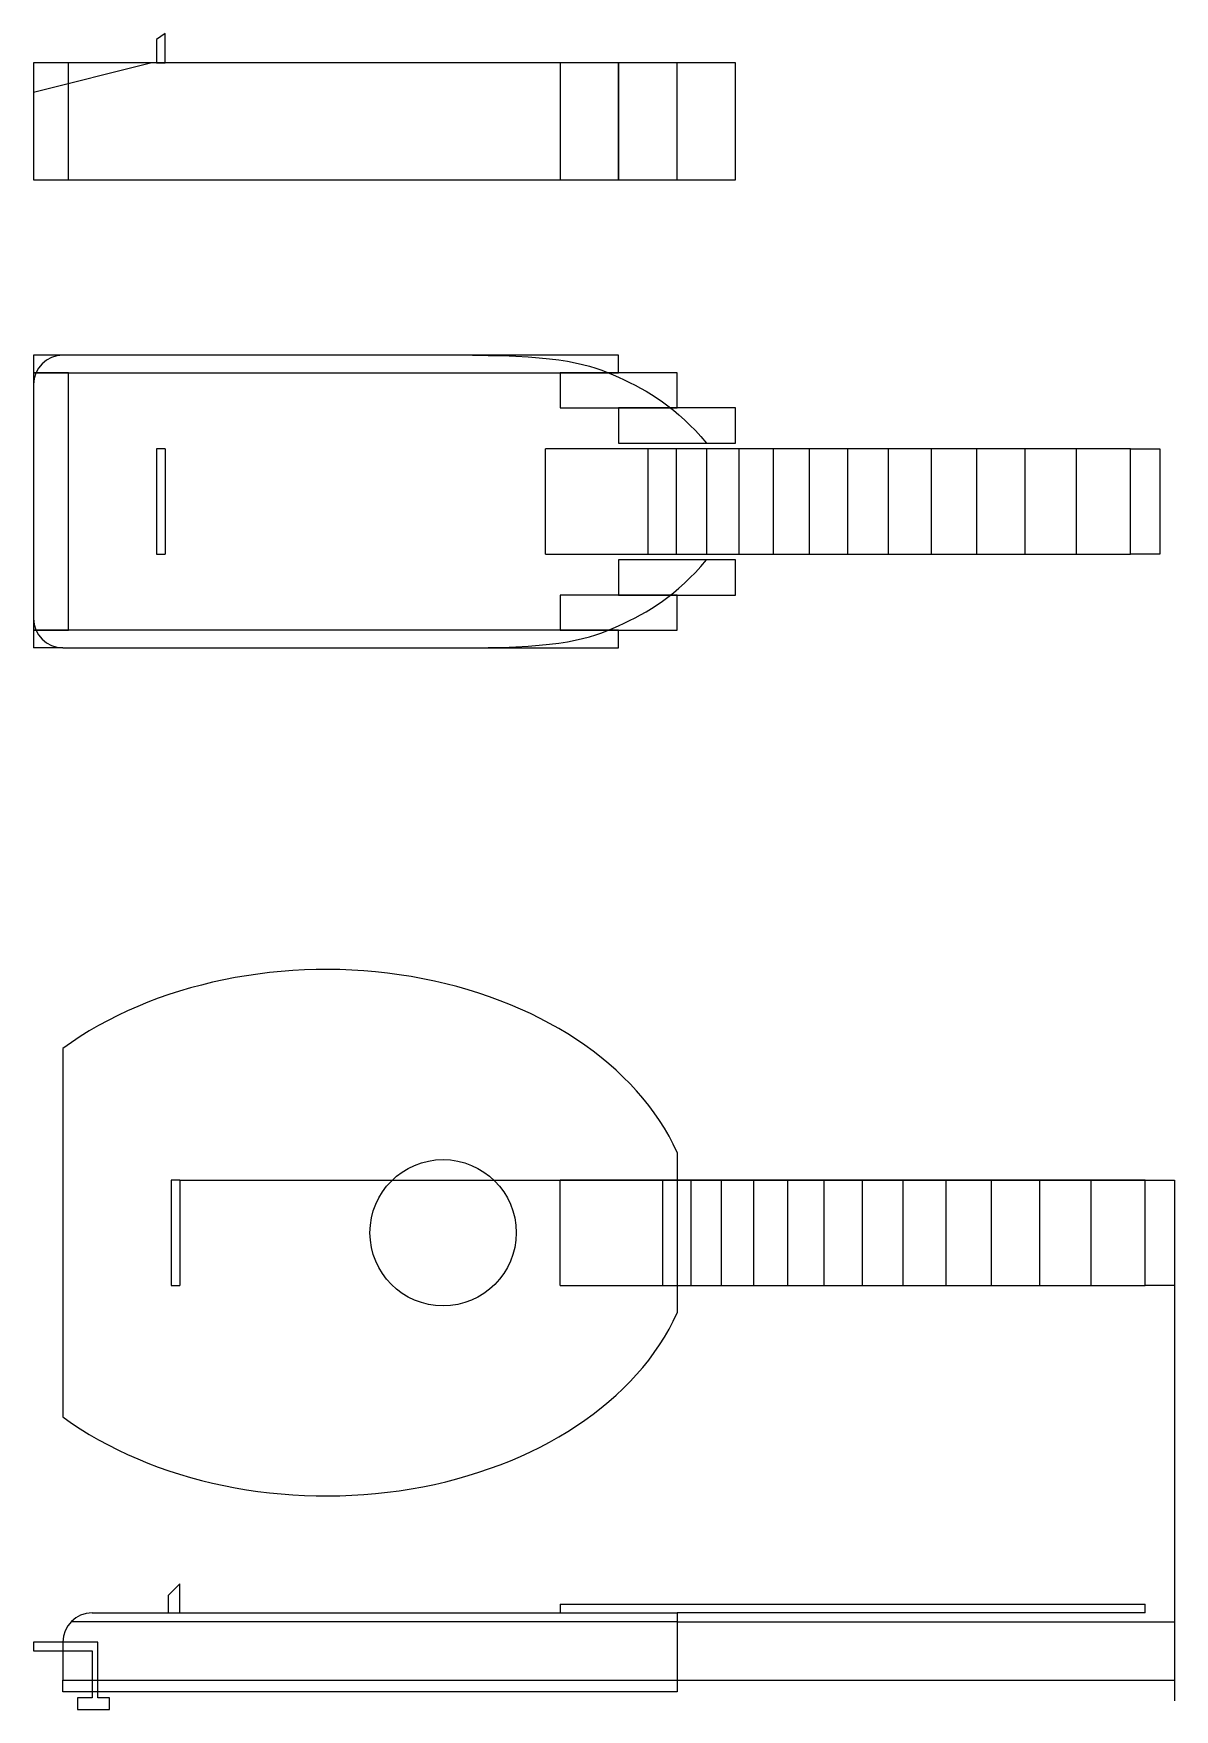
# Model space of a CAD drawing. Header units: millimetres. Extents: x -100 to 290, y -163 to 410.
import ezdxf

# ---------------------------------------------------------------- set-up
doc = ezdxf.new("R2010")
doc.units = ezdxf.units.MM
doc.layers.get('0').update_dxf_attribs({"linetype": 'CONTINUOUS', "lineweight": 25, "true_color": 0x000000})

msp = doc.modelspace()

# ---------------------------------------------------------------- linework, layer by layer
for p, q in [((-55, 410), (-58, 408)), ((-58, 408), (-58, 400)), ((-55, 400), (-55, 410)), ((-88, 400), (-100, 400)), ((-100, 400), (-100, 360)), ((100, 400), (-100, 400)), ((-100, 400), (-100, 360)), ((-100, 390), (-60, 400)), ((-88, 360), (-88, 400)), ((-58, 400), (-55, 400)), ((120, 400), (80, 400)), ((80, 400), (80, 360)), ((100, 360), (100, 400)), ((140, 400), (100, 400)), ((100, 400), (100, 360)), ((120, 360), (120, 400)), ((140, 360), (140, 400)), ((-100, 360), (-88, 360)), ((-100, 360), (100, 360)), ((80, 360), (120, 360)), ((100, 360), (140, 360)), ((100, 300), (-100, 300)), ((-100, 300), (-100, 294)), ((100, 294), (100, 300)), ((-100, 294), (100, 294)), ((-88, 294), (-100, 294)), ((-100, 294), (-100, 210)), ((-88, 206), (-88, 294)), ((120, 294), (80, 294)), ((80, 294), (80, 282)), ((120, 282), (120, 294)), ((80, 282), (120, 282)), ((140, 282), (100, 282)), ((100, 282), (100, 270)), ((140, 270), (140, 282)), ((100, 270), (140, 270)), ((-55, 268), (-58, 268)), ((-58, 268), (-58, 232)), ((-55, 268), (-55, 232)), ((75, 232), (75, 268)), ((275, 268), (75, 268)), ((110, 268), (110, 232)), ((119.81, 232), (119.81, 268)), ((130.205, 232), (130.205, 268)), ((141.218, 232), (141.218, 268)), ((152.886, 232), (152.886, 268)), ((165.248, 232), (165.248, 268)), ((178.345, 232), (178.345, 268)), ((192.22, 232), (192.22, 268)), ((206.921, 232), (206.921, 268)), ((222.496, 232), (222.496, 268)), ((238.997, 232), (238.997, 268)), ((256.479, 232), (256.479, 268)), ((275, 268), (285, 268)), ((275, 232), (275, 268)), ((285, 268), (285, 232)), ((-58, 232), (-55, 232)), ((75, 232), (275, 232)), ((140, 230), (100, 230)), ((100, 230), (100, 218)), ((140, 218), (140, 230)), ((285, 232), (275, 232)), ((120, 218), (80, 218)), ((80, 218), (80, 206)), ((100, 218), (140, 218)), ((120, 206), (120, 218)), ((-100, 210), (-100, 206)), ((100, 206), (-100, 206)), ((-100, 206), (-100, 200)), ((-100, 206), (-88, 206)), ((80, 206), (120, 206)), ((100, 200), (100, 206)), ((-90, 200), (-100, 200)), ((-90, 200), (100, 200)), ((-90, 62.987), (-90, -62.987)), ((120, 27.442), (120, -27.442)), ((-50, 18), (-53, 18)), ((-53, 18), (-53, -18)), ((-50, 18), (-50, -18)), ((-50, 18), (280, 18)), ((280, 18), (80, 18)), ((80, -18), (80, 18)), ((115, 18), (115, -18)), ((124.81, -18), (124.81, 18)), ((135.205, -18), (135.205, 18)), ((146.218, -18), (146.218, 18)), ((157.886, -18), (157.886, 18)), ((170.248, -18), (170.248, 18)), ((183.345, -18), (183.345, 18)), ((197.22, -18), (197.22, 18)), ((211.921, -18), (211.921, 18)), ((227.496, -18), (227.496, 18)), ((243.997, -18), (243.997, 18)), ((261.479, -18), (261.479, 18)), ((280, -18), (280, 18)), ((280, 18), (290, 18)), ((290, 18), (290, -18)), ((-53, -18), (-50, -18)), ((80, -18), (280, -18)), ((290, -18), (280, -18)), ((290, -18), (290, -160)), ((-50, -120), (-54, -124)), ((-50, -130), (-50, -120)), ((-54, -124), (-54, -130)), ((-80, -130), (120, -130)), ((80, -127), (80, -130)), ((80, -127), (280, -127)), ((120, -130), (120, -157)), ((280, -130), (120, -130)), ((280, -130), (280, -127)), ((120, -133), (-87.141, -133)), ((120, -133), (290, -133)), ((-80, -140), (-100, -140)), ((-100, -140), (-100, -143)), ((-100, -143), (-80, -143)), ((-90, -140), (-90, -153)), ((-78, -140), (-80, -140)), ((-80, -140), (-80, -140)), ((-80, -143), (-80, -159)), ((-78, -159), (-78, -140)), ((-90, -153), (120, -153)), ((-90, -157), (-90, -153)), ((120, -153), (290, -153)), ((120, -157), (-90, -157)), ((-80, -159), (-85, -159)), ((-85, -159), (-85, -163)), ((-74, -159), (-78, -159)), ((-74, -163), (-74, -159)), ((-85, -163), (-74, -163))]:
    msp.add_line(p, q)
msp.add_circle((40, 0), 25)
for centre, start, end in [((-90, 290), 90, 180), ((-90, 210), 180, 270), ((-80, -140), 90, 180)]:
    msp.add_arc(centre, 10, start, end)
for start_param, end_param in [(0.3098446, 2.3663993), (3.916786, 5.9733407)]:
    msp.add_ellipse((0, 0), major_axis=(126, 0), ratio=0.7142857, start_param=start_param, end_param=end_param)
for points in [[(50, 300), (80, 300), (100, 294), (120, 282), (130, 270)], [(50, 200), (80, 200), (100, 206), (120, 218), (130, 230)]]:
    msp.add_open_spline(points, degree=3)

doc.saveas('drawing.dxf')
